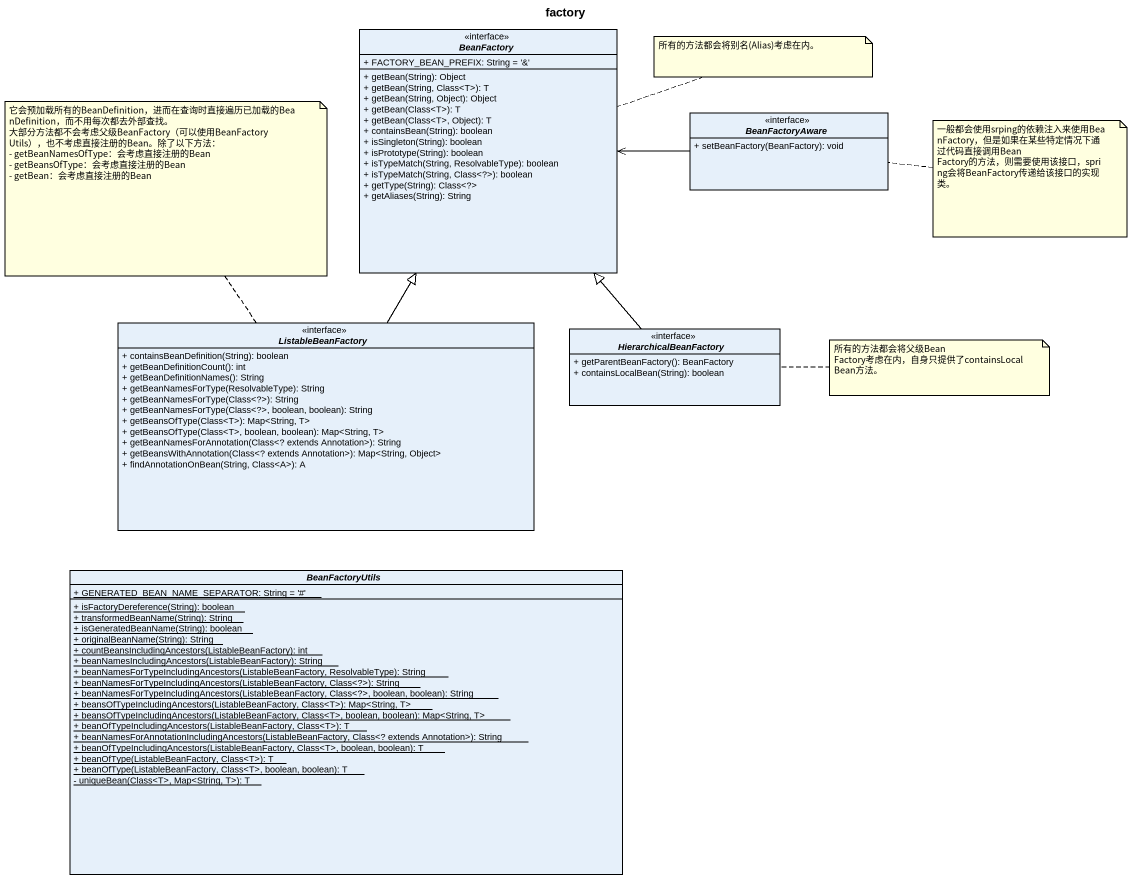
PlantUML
@startuml
title factory
hide circle
hide empty members
skinparam classAttributeIconSize 0
interface BeanFactory {
  + FACTORY_BEAN_PREFIX: String = '&'
  + getBean(String): Object
  + getBean(String, Class<T>): T
  + getBean(String, Object): Object
  + getBean(Class<T>): T
  + getBean(Class<T>, Object): T
  + containsBean(String): boolean
  + isSingleton(String): boolean
  + isPrototype(String): boolean
  + isTypeMatch(String, ResolvableType): boolean
  + isTypeMatch(String, Class<?>): boolean
  + getType(String): Class<?>
  + getAliases(String): String
}
interface BeanFactoryAware {
  + setBeanFactory(BeanFactory): void
}
interface ListableBeanFactory {
  + containsBeanDefinition(String): boolean
  + getBeanDefinitionCount(): int
  + getBeanDefinitionNames(): String
  + getBeanNamesForType(ResolvableType): String
  + getBeanNamesForType(Class<?>): String
  + getBeanNamesForType(Class<?>, boolean, boolean): String
  + getBeansOfType(Class<T>): Map<String, T>
  + getBeansOfType(Class<T>, boolean, boolean): Map<String, T>
  + getBeanNamesForAnnotation(Class<? extends Annotation>): String
  + getBeansWithAnnotation(Class<? extends Annotation>): Map<String, Object>
  + findAnnotationOnBean(String, Class<A>): A
}
interface HierarchicalBeanFactory {
  + getParentBeanFactory(): BeanFactory
  + containsLocalBean(String): boolean
}
abstract class BeanFactoryUtils {
  {static} + GENERATED_BEAN_NAME_SEPARATOR: String = '#'
  {static} + isFactoryDereference(String): boolean
  {static} + transformedBeanName(String): String
  {static} + isGeneratedBeanName(String): boolean
  {static} + originalBeanName(String): String
  {static} + countBeansIncludingAncestors(ListableBeanFactory): int
  {static} + beanNamesIncludingAncestors(ListableBeanFactory): String
  {static} + beanNamesForTypeIncludingAncestors(ListableBeanFactory, ResolvableType): String
  {static} + beanNamesForTypeIncludingAncestors(ListableBeanFactory, Class<?>): String
  {static} + beanNamesForTypeIncludingAncestors(ListableBeanFactory, Class<?>, boolean, boolean): String
  {static} + beansOfTypeIncludingAncestors(ListableBeanFactory, Class<T>): Map<String, T>
  {static} + beansOfTypeIncludingAncestors(ListableBeanFactory, Class<T>, boolean, boolean): Map<String, T>
  {static} + beanOfTypeIncludingAncestors(ListableBeanFactory, Class<T>): T
  {static} + beanNamesForAnnotationIncludingAncestors(ListableBeanFactory, Class<? extends Annotation>): String
  {static} + beanOfTypeIncludingAncestors(ListableBeanFactory, Class<T>, boolean, boolean): T
  {static} + beanOfType(ListableBeanFactory, Class<T>): T
  {static} + beanOfType(ListableBeanFactory, Class<T>, boolean, boolean): T
  {static} - uniqueBean(Class<T>, Map<String, T>): T
}
BeanFactoryAware -left-> BeanFactory
ListableBeanFactory -up-|> BeanFactory
HierarchicalBeanFactory -up-|> BeanFactory
note right of BeanFactory : 所有的方法都会将别名(Alias)考虑在内。
note top of ListableBeanFactory
  它会预加载所有的BeanDefinition，进而在查询时直接遍历已加载的BeanDefinition，而不用每次都去外部查找。
  大部分方法都不会考虑父级BeanFactory（可以使用BeanFactoryUtils），也不考虑直接注册的Bean。除了以下方法：
  - getBeanNamesOfType：会考虑直接注册的Bean
  - getBeansOfType：会考虑直接注册的Bean
  - getBean：会考虑直接注册的Bean
end note
note right of BeanFactoryAware : 一般都会使用srping的依赖注入来使用BeanFactory，但是如果在某些特定情况下通过代码直接调用BeanFactory的方法，则需要使用该接口，spring会将BeanFactory传递给该接口的实现类。
note right of HierarchicalBeanFactory : 所有的方法都会将父级BeanFactory考虑在内，自身只提供了containsLocalBean方法。
@enduml
